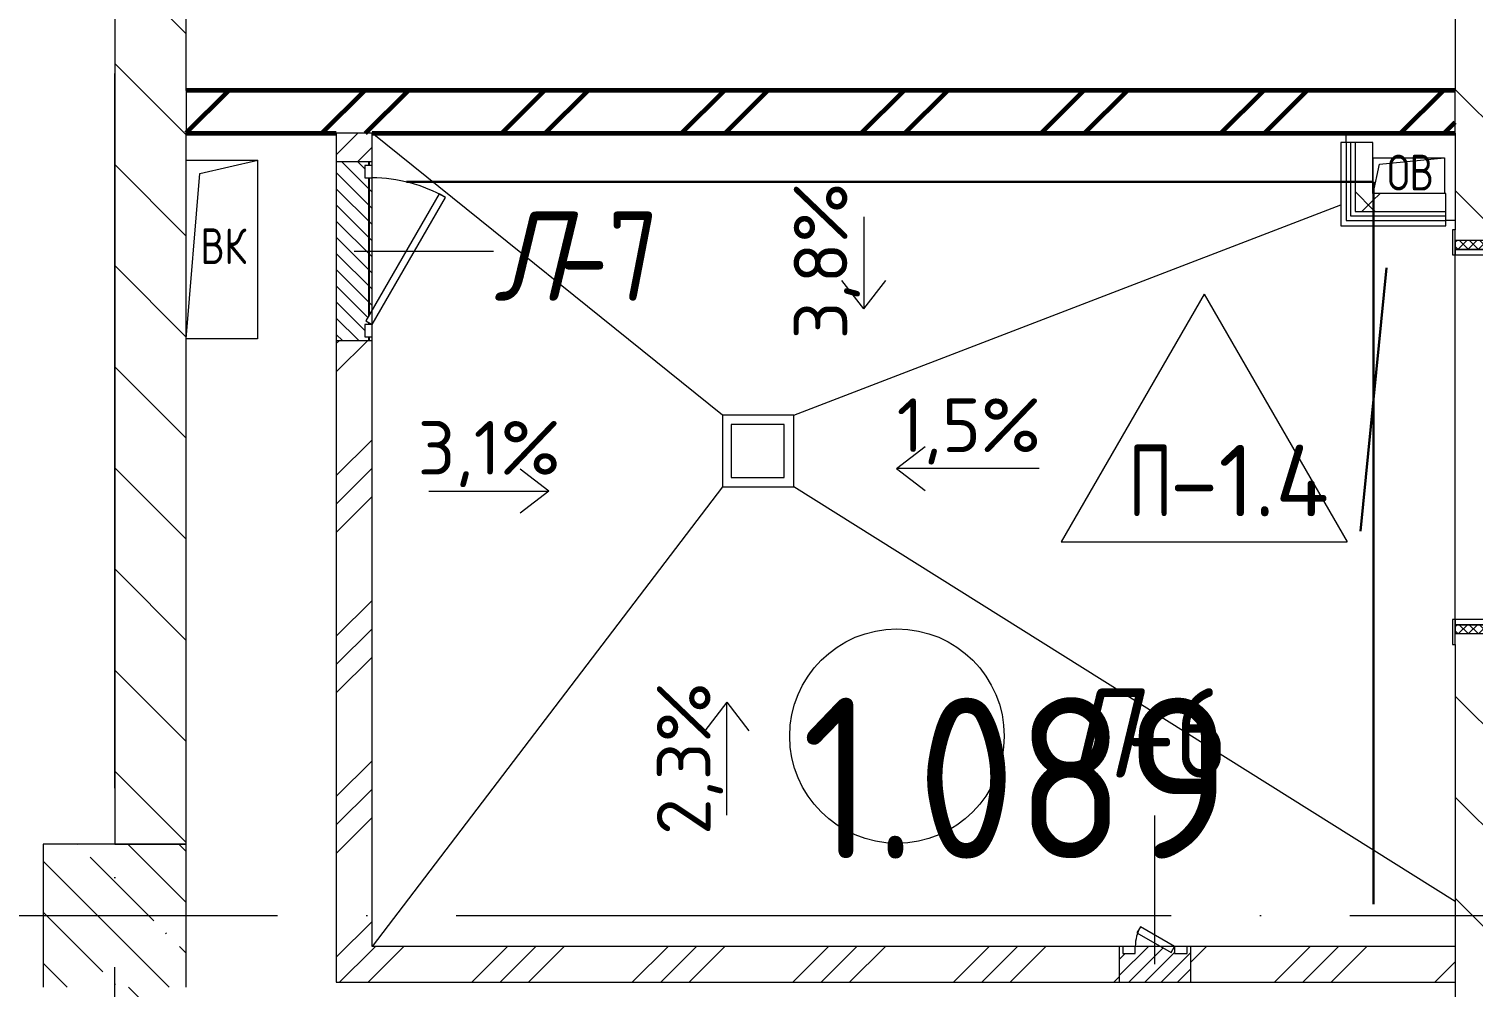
# Model space of a CAD drawing. Header units: millimetres. Extents: x -592259 to 288321, y -552984 to 293768.
# Drawn here: x 148548 to 152588, y 19025 to 21706 of the extents above; entities that cross this region are included whole.
import ezdxf

# ---------------------------------------------------------------- set-up
doc = ezdxf.new("R2010")
doc.units = ezdxf.units.MM
doc.linetypes.add('ADSK_Линия сетки', pattern=[2500, 2000, -250, 0, -250])
for name, color, linetype, lineweight in [('0) кирпич', 30, 'Continuous', 60), ('2)Фархверки', 40, 'Continuous', 30), ('4.3) Шт Блок и кирпич', 6, 'Continuous', 30), ('4.6) Швы', 6, 'Continuous', 30), ('A-AREA-____-IDEN', 250, 'Continuous', 9), ('A-DETL-GENF-OTLN', 250, 'Continuous', 5), ('A-DOOR-____-IDEN', 250, 'Continuous', 9), ('A-DOOR-____-MCUT', 250, 'Continuous', 5), ('A-DOOR-____-OTLN', 250, 'Continuous', 5), ('A-DOOR-FRAM-MCUT', 250, 'Continuous', 5), ('A-DOOR-FRAM-OTLN', 250, 'Continuous', 5), ('A-FLOR-____-IDEN', 250, 'Continuous', 9), ('A-FLOR-____-OTLN', 250, 'Continuous', 9), ('A-GENM-____-MCUT', 250, 'Continuous', 25), ('A-GENM-____-OTLN', 250, 'Continuous', 9), ('A-GLAZ-____-OTLN', 250, 'Continuous', 5), ('A-WALL-____-MCUT', 250, 'Continuous', 13), ('A-WALL-____-PATT', 250, 'Continuous', 13), ('A-WALL-FNSH-MCUT', 250, 'Continuous', 13), ('G-____-____-DIMS', 250, 'Continuous', 9), ('I-WALL-____-OTLN', 250, 'Continuous', 9), ('P-SANR-FIXT-OTLN', 250, 'Continuous', 9), ('S-COLS-____-MCUT', 250, 'Continuous', 25), ('S-COLS-____-OTLN', 250, 'Continuous', 9), ('S-GRID-____-OTLN', 250, 'Continuous', 9)]:
    doc.layers.add(name, color=color, linetype=linetype, lineweight=lineweight)
doc.styles.add('ISOCPEUR', font='isocpeur.ttf', dxfattribs={"width": 0.8, "height": 100})
doc.styles.add('ISOCPEUR_1', font='isocpeur.ttf', dxfattribs={"width": 0.9, "height": 250})
doc.styles.add('ISOCPEUR_2', font='isocpeur.ttf', dxfattribs={"height": 160})
doc.styles.add('ISOCPEUR_3', font='isocpeur.ttf', dxfattribs={"height": 250})
doc.styles.add('ISOCPEUR_I_1', font='ГОСТ тип А.ttf', dxfattribs={"height": 2500})
pattern_1 = [(135, (12287.91, -0.0006), (-141.42136, -141.42136), [])]
pattern_2 = [(45, (12287.9, -0.0006), (-224.5064, 224.5064), []), (45, (12367.3, -0.0006), (0, 449.0128), []), (45, (12208.54, -0.0006), (0, 449.0128), [])]
pattern_3 = [(45, (12287.91, -0.0006), (-141.42136, 141.42136), []), (135, (12287.91, -0.0006), (-141.42136, -141.42136), [])]
pattern_4 = [(45, (125, 0), (-22.6274, 22.6274), [])]

# ---------------------------------------------------------------- blocks, each defined once
blk = doc.blocks.new('Дверь_СКБ_1Ст_Внутренняя - Д-5п_1100x2100h_С_У МГН-41859650-АР1_Маркировочный план 1 этажа С2и3')
at = {"layer": 'A-DOOR-____-OTLN'}
h = blk.add_hatch(dxfattribs=at)
h.set_pattern_fill('FP_14', color=256, style=0, pattern_type=2)
h.set_pattern_definition([(135, (1751.41, 164.685), (-14.14214, -14.14214), []), (225, (1751.41, 164.685), (14.14214, -14.14214), [])])
h.paths.add_polyline_path([(545.3, 100), (537.5, 100), (537.5, -100), (562.5, -100), (562.5, 100)])
at = {"layer": 'A-DOOR-FRAM-OTLN'}
h = blk.add_hatch(dxfattribs=at)
h.set_pattern_fill('FP_15', color=256, style=0, pattern_type=2)
h.set_pattern_definition([(45, (-371.384, 164.685), (-14.1421, 14.1421), []), (135, (-371.384, 164.685), (-14.1421, -14.1421), [])])
h.paths.add_polyline_path([(-537.5, 100), (-537.5, -100), (-512.5, -100), (-512.5, 100)])
at = {"layer": 'A-DOOR-____-MCUT'}
for p, q in [((-487.5, 1100), (-487.5, 100)), ((-447.5, 1100), (-487.5, 1100)), ((-447.5, 100), (-447.5, 1100)), ((-487.5, 100), (-447.5, 100))]:
    blk.add_line(p, q, dxfattribs=at)
at = {"layer": 'A-DOOR-____-OTLN'}
blk.add_arc((-487.5, 100), 1000, 360, 90, dxfattribs=at)
at = {"layer": 'A-DOOR-FRAM-MCUT'}
for p, q in [((-497.5, 108), (-567.5, 108)), ((-567.5, 108), (-567.5, 100)), ((-567.5, 100), (-497.5, 100)), ((-512.5, 100), (-537.5, 100)), ((-537.5, 100), (-537.5, -100)), ((-487.5, 100), (-512.5, 100)), ((-512.5, 100), (-512.5, 20)), ((-512.5, -100), (-512.5, 100)), ((-497.5, 100), (-512.5, 100)), ((-512.5, 100), (-512.5, 99)), ((-512.5, 99), (-497.5, 99)), ((-497.5, 100), (-497.5, 108)), ((-497.5, 99), (-497.5, 100)), ((-487.5, 60), (-487.5, 100)), ((512.5, 100), (512.5, 60)), ((537.5, 100), (512.5, 100)), ((592.5, 108), (522.5, 108)), ((522.5, 108), (522.5, 100)), ((537.5, 100), (522.5, 100)), ((522.5, 100), (522.5, 99)), ((522.5, 100), (592.5, 100)), ((522.5, 99), (537.5, 99)), ((537.5, 20), (537.5, 100)), ((562.5, 100), (537.5, 100)), ((537.5, 100), (537.5, -100)), ((537.5, 99), (537.5, 100)), ((562.5, -100), (562.5, 100)), ((592.5, 100), (592.5, 108)), ((-477.5, 60), (-487.5, 60)), ((-477.5, 20), (-477.5, 60)), ((512.5, 60), (502.5, 60)), ((502.5, 60), (502.5, 20)), ((-512.5, 20), (-477.5, 20)), ((-497.5, 20), (-512.5, 20)), ((-512.5, 20), (-512.5, -100)), ((-497.5, -100), (-497.5, 20)), ((502.5, 20), (537.5, 20)), ((537.5, 20), (522.5, 20)), ((522.5, 20), (522.5, -100)), ((537.5, -100), (537.5, 20)), ((-497.5, -100), (-567.5, -100)), ((-567.5, -100), (-567.5, -108)), ((-567.5, -108), (-497.5, -108)), ((-537.5, -100), (-512.5, -100)), ((-512.5, -100), (-497.5, -100)), ((-497.5, -108), (-497.5, -100)), ((522.5, -100), (537.5, -100)), ((592.5, -100), (522.5, -100)), ((522.5, -100), (522.5, -108)), ((522.5, -108), (592.5, -108)), ((537.5, -100), (562.5, -100)), ((592.5, -108), (592.5, -100))]:
    blk.add_line(p, q, dxfattribs=at)
blk = doc.blocks.new('ТП-104 - ТП-104_110-150VSDs-28716108-АР1_Маркировочный план 1 этажа С2и3')
at = {"layer": 'P-SANR-FIXT-OTLN', "lineweight": 5}
for p, q in [((74, 74), (-74, 74)), ((-74, 74), (-74, -74)), ((74, -74), (74, 74)), ((-74, -74), (74, -74))]:
    blk.add_line(p, q, dxfattribs=at)
blk = doc.blocks.new('_Wn_-As_OpeningMEP_floor__Rectangular - _Wn_-As_OpeningMEP_floor__Rectangular-34855380-АР1_Маркировочный план 1 этажа С2и3')
at = {"layer": 'A-DETL-GENF-OTLN', "lineweight": 5}
for p, q in [((-62.2, 262.3), (100, 300)), ((-100, -200), (-62.2, 262.3))]:
    blk.add_line(p, q, dxfattribs=at)
blk = doc.blocks.new('_Wn_-As_OpeningMEP_floor__Rectangular - _Wn_-As_OpeningMEP_floor__Rectangular-V77-АР1_Маркировочный план 1 этажа С2и3')
at = {"layer": 'A-DETL-GENF-OTLN', "lineweight": 5}
for p, q in [((-100, 0.2), (-82.3, 82.3)), ((-82.3, 82.3), (100, 100))]:
    blk.add_line(p, q, dxfattribs=at)
blk = doc.blocks.new('АР_Люк - ЛРС_ВК_200х200_внутренний_RAL 9006-V129-АР1_Маркировочный план 1 этажа С2и3')
at = {"layer": 'A-DOOR-____-OTLN'}
h = blk.add_hatch(dxfattribs=at)
h.set_pattern_fill('FP_148', color=256, style=0, pattern_type=2)
h.set_pattern_definition(pattern_4)
h.paths.add_polyline_path([(25, -50), (225, -50), (225, 50), (215, 50), (215, 30), (180, 30), (180, 50), (170, 32.7), (140, 50), (70, 50), (70, 30), (35, 30), (35, 50), (25, 50), (25, -43.3)])
at = {"layer": 'A-DETL-GENF-OTLN', "lineweight": 5}
for p, q in [((225, 50), (25, 50)), ((25, 50), (25, -50)), ((225, -50), (225, 50)), ((25, -50), (225, -50))]:
    blk.add_line(p, q, dxfattribs=at)
at = {"layer": 'A-DOOR-____-MCUT', "lineweight": 5}
for p, q in [((84.7, 105), (74.7, 87.7)), ((74.7, 87.7), (170, 32.7)), ((180, 50), (84.7, 105)), ((70, 50), (35, 50)), ((35, 50), (35, 30)), ((70, 30), (70, 50)), ((170, 32.7), (180, 50)), ((215, 50), (180, 50)), ((180, 50), (180, 30)), ((215, 30), (215, 50)), ((35, 30), (70, 30)), ((180, 30), (215, 30))]:
    blk.add_line(p, q, dxfattribs=at)
blk.add_arc((180, 50), 110, 150, 180, dxfattribs=at)
at = {"layer": 'A-DOOR-____-OTLN'}
blk.add_line((180, 50), (84.7, 105), dxfattribs=at)
blk = doc.blocks.new('АР_Люк - ЛРС_ВК_500х400_наружный_NCS S 1000-N-V138-АР1_Маркировочный план 1 этажа С2и3')
at = {"layer": 'A-DOOR-____-OTLN'}
h = blk.add_hatch(dxfattribs=at)
h.set_pattern_fill('FP_148', color=256, style=0, pattern_type=2)
h.set_pattern_definition(pattern_4)
h.paths.add_polyline_path([(375, 40), (375, 50), (365, 50), (365, 30), (330, 30), (330, 50), (320, 32.7), (290, 50), (-80, 50), (-80, 30), (-115, 30), (-115, 50), (-125, 50), (-125, -50), (375, -50)])
at = {"layer": 'A-DETL-GENF-OTLN', "lineweight": 5}
for p, q in [((375, 50), (-125, 50)), ((-125, 50), (-125, -50)), ((375, -50), (375, 50)), ((-125, -50), (375, -50))]:
    blk.add_line(p, q, dxfattribs=at)
at = {"layer": 'A-DOOR-____-MCUT', "lineweight": 5}
for p, q in [((-25.1, 255), (-35.1, 237.7)), ((330, 50), (-25.1, 255)), ((-35.1, 237.7), (320, 32.7)), ((-80, 50), (-115, 50)), ((-115, 50), (-115, 30)), ((-80, 30), (-80, 50)), ((320, 32.7), (330, 50)), ((365, 50), (330, 50)), ((330, 50), (330, 30)), ((365, 30), (365, 50)), ((-115, 30), (-80, 30)), ((330, 30), (365, 30))]:
    blk.add_line(p, q, dxfattribs=at)
blk.add_arc((330, 50), 410, 150, 180, dxfattribs=at)
at = {"layer": 'A-DOOR-____-OTLN'}
blk.add_line((330, 50), (-25.1, 255), dxfattribs=at)
blk = doc.blocks.new('ASML_АР_Отделка Люка - ВО Отделка люков_Грунтовка 0_Шпатлевка 0_Окраска 0_0-42722003-АР1_Маркировочный план 1 этажа С2и3')
at = {"layer": 'A-GENM-____-MCUT', "lineweight": 5}
for p, q in [((-240, 3), (-250, 3)), ((-250, 3), (-250, 0)), ((177.1, 3), (-205, 3)), ((205, 3), (201, 3)), ((250, 3), (240, 3)), ((250, 0), (250, 3)), ((-250, 0), (-240, 0)), ((-205, 0), (182.3, 0)), ((199.2, 0), (205, 0)), ((240, 0), (250, 0))]:
    blk.add_line(p, q, dxfattribs=at)
blk = doc.blocks.new('AAR_СКБ_Марка_Помещения_мал - Номер-28977439-АР1_Маркировочный план 1 этажа С2и3')
at = {"layer": 'A-AREA-____-IDEN'}
blk.add_circle((-0.028, 0), 3, dxfattribs=at)
blk = doc.blocks.new('AAR_СКБ_Марка_Перекрытия - Марка пола-17325028-АР1_Маркировочный план 1 этажа С2и3')
at = {"layer": 'A-FLOR-____-IDEN'}
for p, q in [((0, 6.932), (-4.002, 0)), ((0, 6.932), (4.002, 0)), ((-4.002, 0), (4.002, 0))]:
    blk.add_line(p, q, dxfattribs=at)

msp = doc.modelspace()

# ---------------------------------------------------------------- hatches: boundary and pattern name
at = {"layer": '0) кирпич'}
h = msp.add_hatch(dxfattribs=at)
h.set_pattern_fill('FP_4', color=256, style=0, pattern_type=2)
h.set_pattern_definition([(45, (12287.9, -0.0006), (-251.4472, 251.4472), []), (45, (12287.9, 381), (-251.4472, 251.4472), [])])
h.paths.add_polyline_path([(152507.9025, 21414.1664), (152537.8919, 21414.1664), (152537.8919, 21534.1664), (148987.9138, 21534.1664), (148987.9138, 21414.1664), (152507.8919, 21414.1664)])
at = {"layer": 'A-WALL-____-PATT', "lineweight": 15, "true_color": 0x000000}
h = msp.add_hatch(dxfattribs=at)
h.set_pattern_fill('FP_2', color=18, style=0, pattern_type=2)
h.set_pattern_definition(pattern_1)
h.paths.add_polyline_path([(148987.9138, 18825), (148987.8919, 19024.9994), (148787.9138, 19024.9994), (148787.9138, 18825), (148987.8919, 18825)])
h.paths.add_polyline_path([(148987.9138, 19425.0006), (148987.9138, 22424.9994), (148787.9138, 22424.9994), (148787.914, 19425.0006)])
h.paths.add_polyline_path([(148987.9138, 22824.9994), (148987.9138, 24859.9994), (148787.9138, 24859.9994), (148787.9138, 22825), (148987.8919, 22825)])
h.paths.add_polyline_path([(148787.9138, 27059.9994), (148987.9138, 27059.9994), (148987.8919, 28125), (148787.9138, 28125), (148787.9138, 27089.9994)])
h = msp.add_hatch(dxfattribs=at)
h.set_pattern_fill('FP_2', color=18, style=0, pattern_type=2)
h.set_pattern_definition(pattern_1)
h.paths.add_polyline_path([(152537.8919, 13000), (152737.8919, 13000), (152737.8919, 17325), (152537.8919, 17325), (152537.8919, 13200.0003)])
h.paths.add_polyline_path([(152537.8919, 13000), (152537.9029, 13000.0013), (152609.2046, 13006.3505)])
h.paths.add_polyline_path([(152590.2568, 18425), (152737.8919, 18425), (152737.8919, 20013.9994), (152537.8919, 20013.9994), (152537.8919, 18425), (152573.2351, 18425)])
h.paths.add_polyline_path([(152737.8919, 21113.9994), (152737.8919, 22114.1664), (152537.8919, 22114.1664), (152537.8919, 21113.9994), (152590.2568, 21113.9994)])
h.paths.add_polyline_path([(152590.2568, 23214.1664), (152737.8919, 23215), (152737.8919, 24640), (152537.8919, 24640), (152537.8919, 23214.1664)])
h = msp.add_hatch(dxfattribs=at)
h.set_pattern_fill('FP_5', color=18, style=0, pattern_type=2)
h.set_pattern_definition(pattern_2)
h.paths.add_polyline_path([(149507.9138, 19038.9994), (149507.9138, 20834.1664), (149407.9138, 20834.1664), (149407.9138, 19038.9994), (149431.7086, 19038.9994)])
h.paths.add_polyline_path([(149497.9138, 21334.1664), (149507.9138, 21334.1664), (149507.9138, 21414.1664), (149407.9138, 21414.1664), (149407.9138, 21334.1664), (149490.5933, 21334.1664)])
h = msp.add_hatch(dxfattribs=at)
h.set_pattern_fill('FP_83', color=18, style=0, pattern_type=2)
h.set_pattern_definition(pattern_3)
h.paths.add_polyline_path([(152307.5154, 21195.1664), (152307.5154, 21388.1664), (152257.5154, 21388.1664), (152257.5154, 21195.1664)])
h = msp.add_hatch(dxfattribs=at)
h.set_pattern_fill('FP_83', color=18, style=0, pattern_type=2)
h.set_pattern_definition(pattern_3)
h.paths.add_polyline_path([(152311.6921, 21195.1664), (152511.8919, 21195.1664), (152510.892, 21245.1664), (152307.5154, 21244.8039), (152307.9025, 21195.1664)])
h = msp.add_hatch(dxfattribs=at)
h.set_pattern_fill('FP_5', color=18, style=0, pattern_type=2)
h.set_pattern_definition(pattern_2)
h.paths.add_polyline_path([(150687.9138, 19038.9994), (151597.8919, 19038.9994), (151597.8919, 19138.9994), (149507.9138, 19138.9994), (149507.9138, 19038.9994), (150487.9138, 19038.9994)])
h.paths.add_polyline_path([(152537.8919, 19038.9994), (152537.8919, 19138.9994), (151797.8919, 19138.9994), (151797.8919, 19038.9994), (152507.8845, 19038.9994)])
at = {"layer": 'S-COLS-____-OTLN', "lineweight": 5, "true_color": 0x000000}
h = msp.add_hatch(dxfattribs=at)
h.set_pattern_fill('FP_1', color=18, style=0, pattern_type=2)
h.set_pattern_definition([(135, (12287.91, -0.0006), (-142.5612, -142.5612), []), (135, (12430.48, -0.0006), (-142.5612, -142.5612), [252.016, -50.403, 3.353, -47.05])])
h.paths.add_polyline_path([(148587.8919, 19025.0006), (148787.9133, 19025.0006), (148787.9138, 19424.9994), (148587.8919, 19424.9994), (148587.8919, 19025.0172)])
h.paths.add_polyline_path([(148987.8919, 19025.0006), (148987.8919, 19424.9994), (148787.9138, 19424.9994), (148787.9133, 19025.0006)])

# ---------------------------------------------------------------- linework, layer by layer
at = {"layer": '0) кирпич'}
for p, q in [((152537.8919, 21534.1664), (148987.9138, 21534.1664)), ((148987.9138, 21414.1664), (149407.9138, 21414.1664)), ((149507.9138, 21414.1664), (152537.8919, 21414.1664))]:
    msp.add_line(p, q, dxfattribs=at)
at = {"layer": '4.3) Шт Блок и кирпич'}
for p, q in [((149604.0299, 21277.741), (152309.347, 21277.741)), ((152309.347, 21277.741), (152309.347, 19257.252))]:
    msp.add_line(p, q, dxfattribs=at)
at = {"layer": '4.6) Швы'}
msp.add_lwpolyline([(152272.6421, 20301.1358), (152346.052, 21037.5296)], dxfattribs=at)
at = {"layer": 'A-DOOR-____-IDEN', "color": 18, "true_color": 0x000000}
for p, q in [((149457.9138, 21084.1664), (149847.233, 21084.1664)), ((151697.8919, 19088.9994), (151697.8919, 19505))]:
    msp.add_line(p, q, dxfattribs=at)
at = {"layer": 'A-FLOR-____-OTLN', "color": 18, "true_color": 0x000000}
for p, q in [((150487.9138, 20625), (149507.9138, 21414.1664)), ((150687.9138, 20625), (152217.5154, 21213.8405)), ((150487.9138, 20425), (149507.9138, 19138.9994)), ((152537.8919, 19264.4642), (150687.9138, 20425))]:
    msp.add_line(p, q, dxfattribs=at)
at = {"layer": 'A-FLOR-____-OTLN', "color": 18, "lineweight": 5, "true_color": 0x000000}
for p, q in [((152232.7356, 21388.1664), (152232.7356, 21414.1664)), ((148987.9138, 21339.1604), (149187.8919, 21339.1604)), ((149187.8919, 21339.1604), (149187.8919, 20839.0831)), ((152307.9029, 21245.1664), (152307.9029, 21345)), ((152307.9029, 21345), (152507.9029, 21345)), ((152507.9029, 21345), (152507.9029, 21245.1664)), ((152537.8919, 21170.1664), (152511.8919, 21170.1664)), ((149187.8919, 20839.0831), (148987.9138, 20839.0831)), ((150487.9138, 20625), (150487.9138, 20425)), ((150687.9138, 20625), (150487.9138, 20625)), ((150687.9138, 20425), (150687.9138, 20625)), ((150487.9138, 20425), (150687.9138, 20425))]:
    msp.add_line(p, q, dxfattribs=at)
at = {"layer": 'A-WALL-____-MCUT', "color": 18, "lineweight": 15, "true_color": 0x000000}
for p, q in [((148787.9138, 22424.9994), (148787.9138, 19424.9994)), ((148987.9138, 21534.1664), (148987.9138, 22424.9994)), ((152537.8919, 22084.1664), (152537.8919, 21534.1664)), ((148987.9138, 21534.1664), (148987.9138, 21414.1664)), ((152537.8919, 21414.1664), (152537.8919, 21534.1664)), ((148987.9138, 19424.9994), (148987.9138, 21414.1664)), ((149407.9138, 21414.1664), (149407.9138, 19038.9994)), ((149507.9138, 21414.1664), (149407.9138, 21414.1664)), ((149507.9138, 21324.1664), (149507.9138, 21414.1664)), ((152537.8919, 21414.1664), (152537.8919, 21143.9994)), ((152232.5154, 21388.1664), (152217.5154, 21388.1664)), ((152217.5154, 21388.1664), (152217.5154, 21155.1664)), ((152232.5154, 21388.1664), (152232.5154, 21170.1664)), ((152245.0154, 21388.1664), (152245.0154, 21182.6664)), ((152307.5154, 21388.1664), (152257.5154, 21388.1664)), ((152257.5154, 21388.1664), (152257.5154, 21195.1664)), ((152307.5154, 21245.1664), (152307.5154, 21388.1664)), ((149507.9138, 20919.1664), (149507.9138, 21289.1664)), ((152511.8919, 21245.1664), (152307.5154, 21245.1664)), ((152511.8919, 21195.1664), (152511.8919, 21245.1664)), ((152232.5154, 21170.1664), (152511.8919, 21170.1664)), ((152245.0154, 21182.6664), (152511.8919, 21182.6664)), ((152257.5154, 21195.1664), (152511.8919, 21195.1664)), ((152511.8919, 21155.1664), (152511.8919, 21170.1664)), ((152217.5154, 21155.1664), (152511.8919, 21155.1664)), ((149507.9138, 19138.9994), (149507.9138, 20844.1664)), ((152537.8919, 19983.9994), (152537.8919, 18455)), ((148787.9138, 19424.9994), (148987.9138, 19424.9994)), ((151607.8919, 19138.9994), (149507.9138, 19138.9994)), ((151712.8919, 19138.9994), (151642.8919, 19138.9994)), ((152537.8919, 19138.9994), (151787.8919, 19138.9994)), ((149407.9138, 19038.9994), (152537.8919, 19038.9994))]:
    msp.add_line(p, q, dxfattribs=at)
at = {"layer": 'A-WALL-FNSH-MCUT', "lineweight": 15}
for p, q in [((152257.5154, 21388.1664), (152232.5154, 21388.1664)), ((152511.8919, 21170.1664), (152511.8919, 21195.1664))]:
    msp.add_line(p, q, dxfattribs=at)
at = {"layer": 'G-____-____-DIMS', "color": 18, "true_color": 0x000000}
for p, q in [((150883.5323, 21180.3476), (150883.5323, 20922.5365)), ((150883.5323, 20922.5365), (150822.1462, 21002.5365)), ((150883.5323, 20922.5365), (150944.9185, 21002.5365)), ((150974.8126, 20476.1687), (151054.8126, 20537.5549)), ((150001.9405, 20412.932), (149921.9405, 20474.3182)), ((150974.8126, 20476.1687), (151054.8126, 20414.7826)), ((151373.6902, 20476.1687), (150974.8126, 20476.1687)), ((149666.2997, 20412.932), (150001.9405, 20412.932)), ((150001.9405, 20412.932), (149921.9405, 20351.5459)), ((150500.5979, 19822.2899), (150439.2118, 19742.2899)), ((150500.5979, 19822.2899), (150561.9841, 19742.2899)), ((150500.5979, 19506.1065), (150500.5979, 19822.2899))]:
    msp.add_line(p, q, dxfattribs=at)
at = {"layer": 'I-WALL-____-OTLN', "color": 18, "lineweight": 15, "true_color": 0x000000}
msp.add_line((152537.8919, 20053.9994), (152537.8919, 21073.9994), dxfattribs=at)
at = {"layer": 'S-COLS-____-MCUT', "color": 18, "lineweight": 5, "true_color": 0x000000}
for p, q in [((148787.9138, 19424.9994), (148587.8919, 19424.9994)), ((148587.8919, 19424.9994), (148587.8919, 19024.9994)), ((148987.8919, 19024.9994), (148987.8919, 19424.9994))]:
    msp.add_line(p, q, dxfattribs=at)
at = {"layer": 'S-COLS-____-OTLN', "color": 18, "lineweight": 5, "true_color": 0x000000}
msp.add_line((148987.8919, 19424.9994), (148787.9138, 19424.9994), dxfattribs=at)
at = {"layer": 'S-GRID-____-OTLN', "color": 18, "linetype": 'ADSK_Линия сетки', "true_color": 0x000000}
for p, q in [((148787.9138, -2919.5356), (148787.9138, 61063.6538)), ((77240.3519, 19225), (168626.8279, 19225))]:
    msp.add_line(p, q, dxfattribs=at)

# ---------------------------------------------------------------- block references
at = {"layer": 'A-AREA-____-IDEN', "color": 18, "true_color": 0x000000, "xscale": 99.99999999999993, "yscale": 99.99999999999993, "zscale": 99.99999999999993}
msp.add_blockref('AAR_СКБ_Марка_Помещения_мал - Номер-28977439-АР1_Маркировочный план 1 этажа С2и3', (150979.0154, 19727.274), dxfattribs=at)
at = {"layer": 'A-DOOR-____-OTLN', "color": 18, "true_color": 0x000000}
for name, p, rotation in [('АР_Люк - ЛРС_ВК_500х400_наружный_NCS S 1000-N-V138-АР1_Маркировочный план 1 этажа С2и3', (149457.9138, 21209.1664), 269.9999999999943), ('Дверь_СКБ_1Ст_Внутренняя - Д-5п_1100x2100h_С_У МГН-41859650-АР1_Маркировочный план 1 этажа С2и3', (152637.8919, 20576.4994), 269.9999999999942)]:
    msp.add_blockref(name, p, dxfattribs=dict(at, rotation=rotation))
msp.add_blockref('АР_Люк - ЛРС_ВК_200х200_внутренний_RAL 9006-V129-АР1_Маркировочный план 1 этажа С2и3', (151572.8919, 19088.9994), dxfattribs=at)
at = {"layer": 'A-FLOR-____-IDEN', "color": 18, "true_color": 0x000000, "xscale": 99.99999999999993, "yscale": 99.99999999999993, "zscale": 99.99999999999993}
msp.add_blockref('AAR_СКБ_Марка_Перекрытия - Марка пола-17325028-АР1_Маркировочный план 1 этажа С2и3', (151835.7358, 20270.8304), dxfattribs=at)
at = {"layer": 'A-GENM-____-OTLN', "color": 18, "lineweight": 5, "true_color": 0x000000, "rotation": 269.9999999999943}
msp.add_blockref('ASML_АР_Отделка Люка - ВО Отделка люков_Грунтовка 0_Шпатлевка 0_Окраска 0_0-42722003-АР1_Маркировочный план 1 этажа С2и3', (149497.9138, 21084.1664), dxfattribs=at)
at = {"layer": 'A-GLAZ-____-OTLN', "color": 18, "true_color": 0x000000}
for name, p in [('_Wn_-As_OpeningMEP_floor__Rectangular - _Wn_-As_OpeningMEP_floor__Rectangular-34855380-АР1_Маркировочный план 1 этажа С2и3', (149087.9029, 21039.1218)), ('_Wn_-As_OpeningMEP_floor__Rectangular - _Wn_-As_OpeningMEP_floor__Rectangular-V77-АР1_Маркировочный план 1 этажа С2и3', (152407.9029, 21245))]:
    msp.add_blockref(name, p, dxfattribs=at)
at = {"layer": 'P-SANR-FIXT-OTLN', "color": 18, "lineweight": 5, "true_color": 0x000000}
msp.add_blockref('ТП-104 - ТП-104_110-150VSDs-28716108-АР1_Маркировочный план 1 этажа С2и3', (150586.6092, 20525), dxfattribs=at)

# ---------------------------------------------------------------- texts
at = {"layer": '2)Фархверки', "char_height": 100, "width": 160.3375, "attachment_point": 1, "style": 'ISOCPEUR'}
for s, insert in [('ОВ', (152347.9239, 21353.9554)), ('ВК', (149027.9239, 21148.0772))]:
    msp.add_mtext(s, dxfattribs=dict(at, insert=insert))
at = {"layer": 'A-AREA-____-IDEN', "color": 18, "true_color": 0x000000, "insert": (150709.515, 19834.7595), "char_height": 450, "width": 609.2825, "attachment_point": 1, "style": 'ISOCPEUR_1'}
msp.add_mtext('1.089', dxfattribs=at)
at = {"layer": 'A-DOOR-____-IDEN', "color": 18, "true_color": 0x000000, "char_height": 250, "attachment_point": 1, "style": 'ISOCPEUR_I_1'}
for s, insert, width in [('\\fISOCPEUR|b0|i1|c204|p34|;\\W.9;Л', (149847.233, 21195.5206), 223.670812), ('-7', (150031.7799, 21195.5206), 404.0505), ('\\fISOCPEUR|b0|i1|c204|p34|;\\W.9;Л', (151433.0158, 19861.3542), 223.670812), ('-6', (151617.5627, 19861.3542), 404.0505)]:
    msp.add_mtext(s, dxfattribs=dict(at, insert=insert, width=width))
at = {"layer": 'A-FLOR-____-IDEN', "color": 18, "true_color": 0x000000, "char_height": 200, "attachment_point": 1, "style": 'ISOCPEUR_2'}
for s, insert, width in [('\\fISOCPEUR|b0|i0|c204|p34|;\\W.7;П', (151623.5009, 20542.2162), 140.295312), ('-1.4', (151739.2561, 20542.2162), 398.438687)]:
    msp.add_mtext(s, dxfattribs=dict(at, insert=insert, width=width))
at = {"layer": 'G-____-____-DIMS', "color": 18, "true_color": 0x000000, "char_height": 150, "width": 512.730909, "attachment_point": 1, "rotation": 90, "line_spacing_factor": 1.149209, "style": 'ISOCPEUR_3'}
for s, insert in [('3,8%', (150687.564, 20837.8042)), ('2,3%', (150304.6295, 19450.5603))]:
    msp.add_mtext(s, dxfattribs=dict(at, insert=insert))
at = {"layer": 'G-____-____-DIMS', "color": 18, "true_color": 0x000000, "char_height": 150, "width": 476.8756, "attachment_point": 1, "line_spacing_factor": 1.149209, "style": 'ISOCPEUR_3'}
for s, insert in [('1,5%', (150975.5532, 20672.1371)), ('3,1%', (149635.4219, 20608.9004))]:
    msp.add_mtext(s, dxfattribs=dict(at, insert=insert))

doc.saveas('drawing.dxf')
